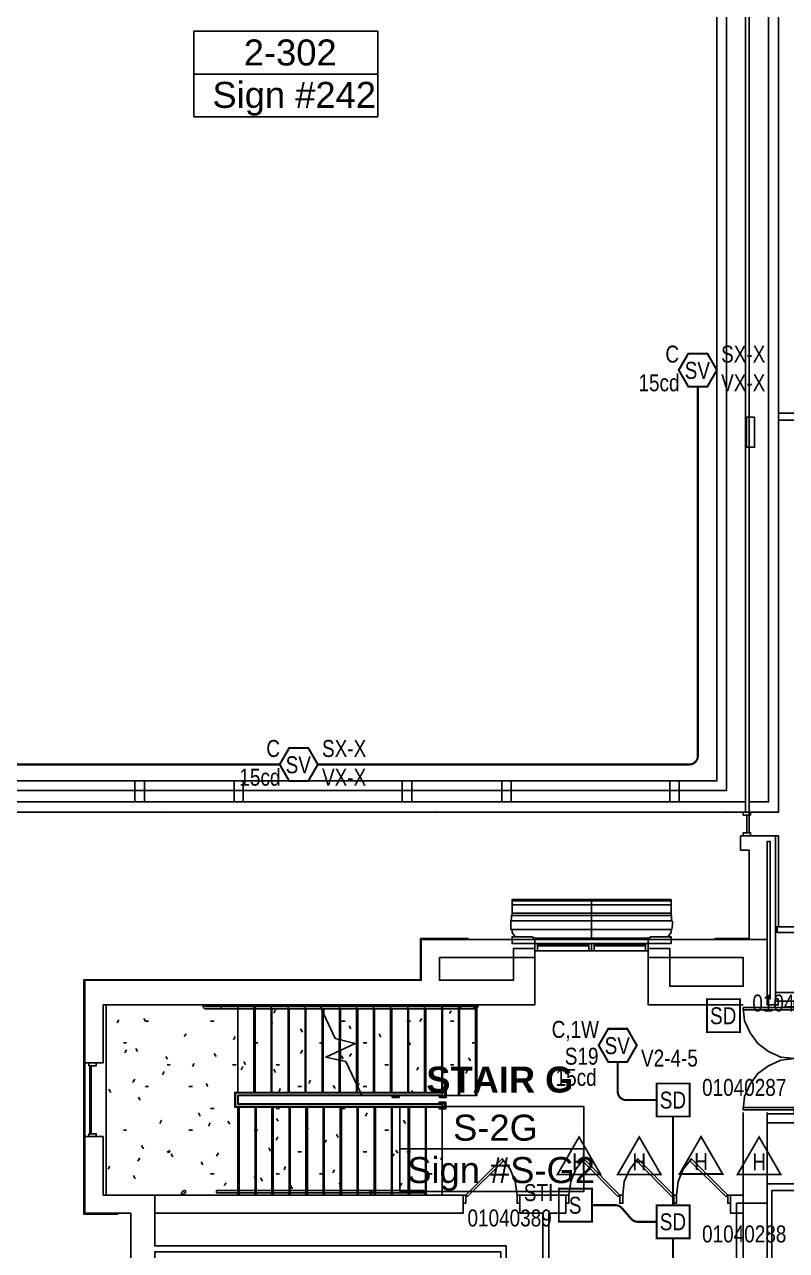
# Model space of a CAD drawing. Header units: inches. Extents: x 9349 to 17082, y 17684 to 25415.
# Drawn here: x 11998 to 12537, y 19510 to 20378 of the extents above; entities that cross this region are included whole.
import ezdxf
from ezdxf.enums import TextEntityAlignment as Align

# ---------------------------------------------------------------- set-up
doc = ezdxf.new("R2010")
doc.units = ezdxf.units.IN
doc.header["$LTSCALE"] = 0.25
doc.header["$MEASUREMENT"] = 0
for name, color, linetype in [('BACKGROUND', 8, 'Continuous'), ('CONDUIT', 6, 'Continuous'), ('DOOR HOLDER', 1, 'Continuous'), ('PULL STATION', 1, 'Continuous'), ('SMOKE DETECTOR', 1, 'Continuous'), ('SPEAKER STROBE', 1, 'Continuous')]:
    doc.layers.add(name, color=color, linetype=linetype)
doc.styles.add('Arial', font='arial.ttf', dxfattribs={"width": 0.8})
doc.styles.add('PDF Arial', font='arial.ttf')
doc.styles.add('PDF Arial Bold', font='arialbd.ttf')

# ---------------------------------------------------------------- blocks, each defined once
blk = doc.blocks.new('SIGA-278')
at = {"layer": 'PULL STATION', "const_width": 1.3}
blk.add_lwpolyline([(-11.5, -11.68), (-11.5, 11.7), (11.89, 11.7), (11.89, -11.68)], close=True, dxfattribs=at)
at = {"layer": 'PULL STATION', "style": 'Arial', "width": 0.8}
blk.add_text('S', height=12, dxfattribs=at).set_placement((0, 0), align=Align.MIDDLE)
for tag, p in [('ADDRESS', (20.64, 8.96)), ('ZONE', (20.64, -8.58))]:
    blk.add_attdef(tag, text='', height=12, dxfattribs=at).set_placement(p, align=Align.MIDDLE_LEFT)
blk.add_attdef('SUBSCRIPT', text='', height=12, dxfattribs=at).set_placement((-16.56, -9.02), align=Align.MIDDLE_RIGHT)
blk = doc.blocks.new('150X-AQN5')
at = {"layer": 'DOOR HOLDER', "const_width": 1.25}
blk.add_lwpolyline([(15.26, -8.81), (0, 17.63), (-15.26, -8.81)], close=True, dxfattribs=at)
at = {"layer": 'DOOR HOLDER', "style": 'Arial', "width": 0.8}
blk.add_text('H', height=12, dxfattribs=at).set_placement((0, 0), align=Align.MIDDLE)
blk.add_attdef('SUBSCRIPT', text='', height=12, dxfattribs=at).set_placement((11.35, 10.49), align=Align.MIDDLE_LEFT)
blk = doc.blocks.new('SIGA-PD')
at = {"layer": 'SMOKE DETECTOR', "const_width": 1.3}
blk.add_lwpolyline([(-11.5, -11.68), (-11.5, 11.7), (11.89, 11.7), (11.89, -11.68)], close=True, dxfattribs=at)
at = {"layer": 'SMOKE DETECTOR', "style": 'Arial', "width": 0.8}
blk.add_text('SD', height=12, dxfattribs=at).set_placement((0, 0), align=Align.MIDDLE)
for tag, p in [('ADDRESS', (20.64, 8.96)), ('ZONE', (20.64, -8.58))]:
    blk.add_attdef(tag, text='', height=12, dxfattribs=at).set_placement(p, align=Align.MIDDLE_LEFT)
blk.add_attdef('SUBSCRIPT', text='', height=12, dxfattribs=at).set_placement((-16.56, -9.02), align=Align.MIDDLE_RIGHT)
blk = doc.blocks.new('GC-S7VM')
at = {"layer": 'SPEAKER STROBE', "const_width": 1.46}
blk.add_lwpolyline([(13.83, 0.21), (7.08, 11.9), (-6.42, 11.9), (-13.17, 0.21), (-6.42, -11.49), (7.08, -11.49)], close=True, dxfattribs=at)
at = {"layer": 'SPEAKER STROBE', "style": 'Arial', "width": 0.8}
blk.add_text('SV', height=12, dxfattribs=at).set_placement((0, 0), align=Align.MIDDLE)
for tag, p in [('C', (-12.95, 11.52)), ('CANDELA', (-12.62, -8.82)), ('1/2W', (-12.62, -29.16))]:
    blk.add_attdef(tag, text='', height=12, dxfattribs=at).set_placement(p, align=Align.MIDDLE_RIGHT)
for tag, p in [('Speaker_Circuit', (16.8, 11.52)), ('Visual_Circuit', (16.8, -8.82))]:
    blk.add_attdef(tag, text='', height=12, dxfattribs=at).set_placement(p, align=Align.MIDDLE_LEFT)

msp = doc.modelspace()

# ---------------------------------------------------------------- linework, layer by layer
at = {"layer": 'BACKGROUND'}
for points in [[(11919.07, 19835.82), (12494.43, 19835.82), (12494.43, 19842.57), (12494.43, 20430.78), (12487.68, 20430.78), (12228.29, 20430.78), (12228.29, 20424.35), (12487.68, 20424.35), (12487.68, 19842.57), (11857.04, 19842.57)], [(11932.25, 19820.39), (12098.75, 19820.39), (12098.75, 19820.71), (12099.07, 19820.71), (12099.07, 19820.39), (12129.29, 19820.39), (12129.29, 19820.71), (12129.29, 19820.39), (12288.07, 19820.39), (12288.07, 19820.71), (12288.39, 19820.71), (12288.39, 19820.39), (12318.61, 19820.39), (12318.61, 19820.71), (12318.61, 19820.39), (12464.22, 19820.39), (12464.22, 19820.71), (12464.54, 19820.71), (12464.54, 19820.39), (12494.43, 19820.39), (12494.43, 19820.71), (12494.75, 19820.71), (12494.75, 19820.39), (12507.93, 19820.39), (12507.93, 19827.78), (12507.93, 20430.78)], [(12968.22, 20432.71), (12531.39, 20432.71), (12524.32, 20432.71), (12524.32, 19827.78), (12510.5, 19827.78), (12510.5, 19820.39), (12531.39, 19820.39), (12531.39, 19827.78), (12531.39, 20429.82), (12961.47, 20429.82)], [(12082.36, 19827.78), (12082.36, 19842.57), (12075.61, 19842.57), (12075.61, 19827.78)], [(12152.43, 19827.78), (12152.43, 19842.57), (12146, 19842.57), (12146, 19827.78)], [(12271.68, 19827.78), (12271.68, 19842.57), (12264.93, 19842.57), (12264.93, 19827.78)], [(12342.07, 19827.78), (12342.07, 19842.57), (12335.32, 19842.57), (12335.32, 19827.78)], [(12461, 19827.78), (12461, 19842.57), (12454.25, 19842.57), (12454.25, 19827.78)], [(12129.29, 19820.71), (12129.29, 19820.71)], [(12318.61, 19820.71), (12318.61, 19820.71)], [(12508.89, 19818.46), (12508.89, 19818.46)], [(12508.89, 19805.92), (12508.89, 19818.46)], [(12508.89, 19805.92), (12508.89, 19805.92)], [(12523.36, 19684.1), (12523.36, 19688.28), (12525.29, 19688.28), (12525.29, 19799.82), (12523.36, 19799.82), (12523.36, 19793.71), (12523.36, 19730.39), (12510.5, 19730.39), (12510.5, 19793.71), (12504.39, 19793.71), (12504.39, 19803.67), (12523.36, 19803.67), (12529.14, 19803.67), (12529.14, 19799.82), (12529.14, 19688.28), (12531.07, 19688.28), (12531.07, 19684.1), (12523.36, 19684.1), (12523.36, 19717.53), (12523.36, 19730.39), (12439.14, 19730.39), (12439.14, 19730.07)], [(12342.07, 19743.57), (12342.07, 19744.21), (12342.39, 19745.17), (12342.39, 19746.46), (12342.39, 19747.42), (12398.97, 19747.42), (12398.97, 19749.03), (12398.97, 19754.82), (12404.75, 19754.82), (12410.22, 19754.82), (12416, 19754.82), (12421.47, 19754.82), (12426.61, 19754.82), (12432.07, 19754.82), (12436.89, 19754.82), (12441.72, 19754.82), (12446.54, 19754.82), (12451.04, 19754.82), (12455.22, 19754.82), (12455.22, 19749.03)], [(12342.72, 19754.82), (12346.89, 19754.82), (12351.39, 19754.82), (12355.89, 19754.82), (12360.72, 19754.82), (12365.86, 19754.82), (12371, 19754.82), (12376.47, 19754.82), (12381.93, 19754.82), (12387.39, 19754.82), (12393.18, 19754.82), (12398.97, 19754.82), (12398.97, 19755.46), (12398.97, 19756.1), (12398.97, 19756.42), (12398.97, 19756.75), (12398.97, 19757.07), (12398.97, 19757.39), (12398.97, 19757.71), (12398.97, 19758.35), (12398.97, 19758.67), (12405.39, 19758.67), (12411.5, 19758.67), (12417.61, 19758.67), (12423.72, 19758.67), (12429.5, 19758.67), (12435.29, 19758.67), (12440.75, 19758.67), (12445.89, 19758.67), (12450.72, 19758.67), (12455.22, 19758.67), (12455.22, 19758.35), (12455.22, 19757.71)], [(12398.97, 19758.67), (12392.54, 19758.67), (12386.11, 19758.67), (12380, 19758.67), (12373.89, 19758.67), (12368.11, 19758.67), (12362.64, 19758.67), (12357.18, 19758.67), (12352.04, 19758.67), (12347.22, 19758.67), (12342.72, 19758.67), (12342.72, 19758.35), (12342.72, 19757.71)], [(12342.72, 19750.64), (12342.72, 19750.96), (12342.72, 19751.28), (12342.72, 19751.6), (12342.72, 19752.25), (12342.72, 19752.57), (12342.72, 19752.89), (12342.72, 19753.21), (12342.72, 19753.85), (12342.72, 19754.5), (12342.72, 19755.14), (12342.72, 19755.78), (12342.72, 19756.1), (12342.72, 19756.42), (12342.72, 19757.07), (12342.72, 19757.39), (12342.72, 19758.03), (12342.72, 19758.67)], [(12342.72, 19757.71), (12342.72, 19757.71)], [(12342.72, 19757.71), (12342.72, 19757.71)], [(12455.22, 19754.82), (12455.22, 19755.46), (12455.22, 19756.1), (12455.22, 19756.42), (12455.22, 19756.75), (12455.22, 19757.07), (12455.22, 19757.39), (12455.22, 19757.71), (12450.72, 19757.71), (12445.57, 19757.71), (12440.43, 19757.71), (12435.29, 19757.71), (12429.5, 19757.71), (12423.72, 19757.71), (12417.61, 19757.71), (12411.5, 19757.71), (12405.39, 19757.71), (12398.97, 19757.71), (12392.54, 19757.71), (12386.11, 19757.71), (12380, 19757.71), (12374.22, 19757.71), (12368.11, 19757.71), (12362.64, 19757.71), (12357.18, 19757.71), (12352.04, 19757.71), (12347.22, 19757.71), (12342.72, 19757.71), (12342.72, 19757.39), (12342.72, 19757.07), (12342.72, 19756.75), (12342.72, 19756.42), (12342.72, 19756.1), (12342.72, 19755.46), (12342.72, 19754.82), (12342.72, 19749.03), (12342.72, 19747.42)], [(12342.72, 19755.78), (12342.72, 19755.78)], [(12342.72, 19755.78), (12342.72, 19755.78)], [(12398.97, 19757.71), (12398.97, 19757.71)], [(12455.22, 19758.67), (12455.22, 19758.03), (12455.22, 19757.39), (12455.22, 19757.07), (12455.22, 19756.42), (12455.22, 19756.1), (12455.22, 19755.78), (12455.22, 19755.14), (12455.22, 19754.5), (12455.22, 19753.85), (12455.22, 19753.21), (12455.22, 19752.89), (12455.22, 19752.57), (12455.22, 19752.25), (12455.22, 19751.6), (12455.22, 19751.28), (12455.22, 19750.96), (12455.22, 19750.64)], [(12455.22, 19757.71), (12455.22, 19757.71)], [(12455.22, 19757.71), (12455.22, 19757.71)], [(12455.22, 19755.78), (12455.22, 19755.78)], [(12455.22, 19755.78), (12455.22, 19755.78)], [(12439.14, 19731.35), (12435.93, 19731.35), (12432.07, 19731.35), (12428.22, 19731.35), (12423.72, 19731.35), (12419.22, 19731.35), (12414.39, 19731.35), (12409.57, 19731.35), (12404.11, 19731.35), (12398.97, 19731.35), (12398.97, 19733.28), (12398.97, 19735.21), (12398.97, 19737.14), (12398.97, 19737.46), (12455.86, 19737.46), (12456.18, 19741.32), (12456.18, 19741.64), (12456.18, 19741.96), (12456.18, 19742.28), (12456.18, 19742.92), (12456.18, 19743.25), (12455.86, 19743.25), (12455.86, 19743.57), (12398.97, 19743.57), (12341.75, 19743.57), (12341.75, 19743.25), (12341.75, 19742.92), (12341.75, 19742.28), (12341.75, 19741.96), (12341.75, 19741.64), (12341.75, 19741.32), (12341.75, 19737.46), (12398.97, 19737.46), (12398.97, 19741.32), (12398.97, 19741.64), (12398.97, 19741.96), (12398.97, 19742.28), (12398.97, 19742.92), (12398.97, 19743.25), (12398.97, 19743.57), (12398.97, 19744.21), (12398.97, 19745.17), (12398.97, 19746.46), (12398.97, 19747.42), (12455.54, 19747.42), (12455.54, 19746.46), (12455.54, 19745.17), (12455.54, 19744.21), (12455.54, 19743.57)], [(12455.22, 19747.42), (12455.22, 19749.03), (12452.97, 19749.03), (12451.04, 19749.03), (12448.79, 19749.03), (12446.54, 19749.03), (12444.29, 19749.03), (12441.72, 19749.03), (12439.47, 19749.03), (12436.89, 19749.03), (12434.32, 19749.03), (12432.07, 19749.03), (12429.5, 19749.03), (12426.61, 19749.03), (12424.04, 19749.03), (12421.47, 19749.03), (12418.57, 19749.03), (12416, 19749.03), (12413.11, 19749.03), (12410.22, 19749.03), (12407.32, 19749.03), (12404.75, 19749.03), (12401.86, 19749.03), (12398.97, 19749.03), (12396.07, 19749.03), (12393.18, 19749.03), (12390.29, 19749.03), (12387.39, 19749.03), (12384.82, 19749.03), (12381.93, 19749.03), (12379.04, 19749.03), (12376.47, 19749.03), (12373.57, 19749.03), (12371, 19749.03), (12368.43, 19749.03), (12365.86, 19749.03), (12363.29, 19749.03), (12360.72, 19749.03), (12358.47, 19749.03), (12355.89, 19749.03), (12353.64, 19749.03), (12351.39, 19749.03), (12349.14, 19749.03), (12346.89, 19749.03), (12344.64, 19749.03), (12342.72, 19749.03)], [(12341.75, 19743.57), (12341.75, 19743.57)], [(12341.75, 19743.57), (12341.75, 19743.57)], [(12341.75, 19743.25), (12341.75, 19743.25)], [(12344.97, 19732.32), (12342.72, 19735.21), (12342.72, 19736.82), (12342.72, 19737.46)], [(12398.97, 19743.57), (12398.97, 19743.57)], [(12398.97, 19743.57), (12398.97, 19743.57)], [(12398.97, 19743.25), (12398.97, 19743.25)], [(12455.22, 19737.46), (12455.22, 19736.82), (12455.22, 19735.21), (12452.97, 19732.32)], [(12455.86, 19743.57), (12455.86, 19743.57)], [(12455.86, 19743.57), (12455.86, 19743.57)], [(12357.82, 19731.35), (12357.5, 19732), (12356.86, 19732), (12356.86, 19732.32), (12342.72, 19732.32), (12342.72, 19727.5), (12358.79, 19727.5), (12358.79, 19722.35), (12358.79, 19717.53)], [(12358.79, 19731.35), (12362, 19731.35), (12365.54, 19731.35), (12369.72, 19731.35), (12373.89, 19731.35), (12378.39, 19731.35), (12383.22, 19731.35), (12388.36, 19731.35), (12393.5, 19731.35), (12398.97, 19731.35), (12393.18, 19731.35), (12387.39, 19731.35), (12381.93, 19731.35), (12376.47, 19731.35), (12371.32, 19731.35), (12366.5, 19731.35), (12361.68, 19731.35), (12357.82, 19731.35), (12358.14, 19731.03), (12358.79, 19731.03), (12358.79, 19727.5), (12360.72, 19727.5), (12369.39, 19727.5), (12360.72, 19727.5), (12369.39, 19727.5), (12360.72, 19727.5), (12360.72, 19726.85), (12360.72, 19727.5), (12360.72, 19726.85), (12360.72, 19727.5), (12360.72, 19722.35), (12397.04, 19722.35), (12398.97, 19722.35), (12398.97, 19727.5), (12398.97, 19722.35), (12400.89, 19722.35), (12437.22, 19722.35), (12437.22, 19727.5), (12437.22, 19726.85), (12437.22, 19727.5), (12437.22, 19726.85), (12437.22, 19727.5), (12428.54, 19727.5), (12437.22, 19727.5), (12428.54, 19727.5), (12437.22, 19727.5), (12439.14, 19727.5), (12439.14, 19731.03), (12439.47, 19731.03), (12440.11, 19731.35), (12440.11, 19732), (12440.75, 19732), (12440.75, 19732.32), (12455.22, 19732.32), (12455.22, 19727.5), (12439.14, 19727.5), (12439.14, 19722.35), (12439.14, 19717.53)], [(12358.79, 19730.07), (12358.79, 19730.39), (12439.14, 19730.39), (12439.14, 19717.53), (12506.32, 19717.53), (12506.32, 19697.28), (12454.25, 19697.28), (12454.25, 19723.96), (12439.14, 19723.96), (12439.14, 19684.1), (12454.25, 19684.1), (12506.32, 19684.1)], [(12358.79, 19722.35), (12358.79, 19727.5), (12360.72, 19727.5), (12360.72, 19722.35), (12358.79, 19722.35), (12360.72, 19722.35)], [(12360.72, 19727.5), (12397.04, 19727.5)], [(12369.39, 19726.85), (12360.72, 19726.85)], [(12369.39, 19726.85), (12360.72, 19726.85)], [(12397.04, 19726.85), (12360.72, 19726.85)], [(12360.72, 19726.85), (12360.72, 19725.89)], [(12378.39, 19726.85), (12378.39, 19727.5), (12378.39, 19726.85), (12370.04, 19726.85), (12369.39, 19726.85), (12369.39, 19727.5), (12370.04, 19727.5), (12378.39, 19727.5), (12379.04, 19727.5), (12387.39, 19727.5), (12388.36, 19727.5), (12397.04, 19727.5), (12388.36, 19727.5), (12397.04, 19727.5), (12388.36, 19727.5), (12388.36, 19726.85), (12388.36, 19727.5)], [(12369.39, 19726.85), (12369.39, 19727.5)], [(12370.04, 19727.5), (12370.04, 19726.85), (12370.04, 19727.5), (12378.39, 19727.5)], [(12379.04, 19726.85), (12378.39, 19726.85), (12370.04, 19726.85)], [(12379.04, 19727.5), (12379.04, 19726.85), (12387.39, 19726.85), (12379.04, 19726.85), (12379.04, 19727.5), (12387.39, 19727.5), (12387.39, 19726.85), (12387.39, 19727.5)], [(12388.36, 19726.85), (12387.39, 19726.85)], [(12397.04, 19726.85), (12397.04, 19727.5)], [(12397.04, 19726.85), (12397.04, 19727.5)], [(12398.97, 19727.5), (12397.04, 19727.5)], [(12397.04, 19727.5), (12397.04, 19722.35)], [(12397.04, 19725.89), (12397.04, 19726.85)], [(12439.79, 19731.35), (12435.93, 19731.35), (12431.43, 19731.35), (12426.29, 19731.35), (12421.14, 19731.35), (12415.68, 19731.35), (12410.22, 19731.35), (12404.75, 19731.35), (12398.97, 19731.35)], [(12400.89, 19727.5), (12398.97, 19727.5)], [(12400.89, 19727.5), (12400.89, 19726.85)], [(12400.89, 19727.5), (12400.89, 19726.85)], [(12400.89, 19722.35), (12400.89, 19727.5)], [(12400.89, 19727.5), (12437.22, 19727.5)], [(12428.54, 19726.85), (12427.57, 19726.85), (12419.22, 19726.85), (12418.57, 19726.85), (12410.22, 19726.85), (12409.57, 19726.85), (12400.89, 19726.85), (12409.57, 19726.85), (12400.89, 19726.85), (12409.57, 19726.85)], [(12400.89, 19726.85), (12400.89, 19725.89)], [(12437.22, 19726.85), (12400.89, 19726.85)], [(12409.57, 19727.5), (12409.57, 19726.85), (12409.57, 19727.5), (12410.22, 19727.5), (12418.57, 19727.5), (12419.22, 19727.5), (12427.57, 19727.5), (12428.54, 19727.5), (12428.54, 19726.85), (12428.54, 19727.5)], [(12410.22, 19727.5), (12410.22, 19726.85)], [(12418.57, 19727.5), (12418.57, 19726.85)], [(12419.22, 19727.5), (12419.22, 19726.85)], [(12427.57, 19727.5), (12427.57, 19726.85)], [(12437.22, 19726.85), (12428.54, 19726.85)], [(12437.22, 19726.85), (12428.54, 19726.85)], [(12439.14, 19722.35), (12439.14, 19727.5), (12437.22, 19727.5), (12437.22, 19722.35), (12439.14, 19722.35), (12437.22, 19722.35)], [(12437.22, 19725.89), (12437.22, 19726.85)], [(12439.14, 19726.85), (12439.14, 19723)], [(12360.72, 19725.89), (12397.04, 19725.89)], [(12400.89, 19725.89), (12437.22, 19725.89)], [(12124.79, 19684.1), (12124.47, 19684.1), (12124.14, 19684.1), (12055.36, 19684.1), (12055.36, 19549.42), (12074, 19549.42)], [(12123.82, 19684.1), (12123.82, 19683.46), (12124.14, 19682.5), (12124.79, 19681.53), (12125.75, 19681.21), (12126.07, 19681.21), (12136.68, 19681.21), (12136.68, 19681.53), (12136.68, 19681.85), (12136.68, 19682.17)], [(12124.47, 19684.1), (12124.47, 19684.1)], [(12124.79, 19684.1), (12124.79, 19684.1)], [(12148.57, 19622.07), (12148.57, 19684.1), (12125.11, 19684.1)], [(12136.68, 19681.53), (12136.68, 19681.85), (12136.68, 19682.17), (12136.68, 19682.5), (12136.68, 19682.82), (12126.07, 19682.82), (12125.43, 19682.82), (12125.43, 19683.46), (12125.43, 19684.1)], [(12130.57, 19682.5), (12129.61, 19684.1)], [(12281.32, 19611.78), (12146.32, 19611.78), (12146.32, 19622.07), (12160.79, 19622.07), (12160.79, 19684.1)], [(12245.32, 19682.82), (12245.32, 19684.1), (12233.43, 19684.1), (12221.22, 19684.1), (12209.32, 19684.1), (12206.43, 19684.1), (12196.79, 19684.1), (12184.89, 19684.1), (12172.68, 19684.1), (12160.79, 19684.1), (12148.57, 19684.1)], [(12206.43, 19684.1), (12217.36, 19660.32), (12231.5, 19656.78), (12210.93, 19647.14), (12225.07, 19643.92), (12235.36, 19622.07), (12160.79, 19622.07)], [(12172.68, 19682.82), (12172.68, 19684.1)], [(12184.89, 19682.82), (12184.89, 19684.1)], [(12195.18, 19684.1), (12195.18, 19684.1)], [(12196.79, 19682.82), (12196.79, 19684.1)], [(12207.07, 19682.82), (12293.54, 19682.82), (12305.75, 19682.82), (12307.04, 19682.82), (12308, 19682.82), (12315.72, 19682.82), (12315.72, 19682.5), (12315.72, 19682.17), (12315.72, 19681.85), (12315.72, 19681.53), (12315.72, 19681.85), (12315.72, 19682.17), (12315.72, 19681.85), (12315.72, 19682.17), (12315.72, 19682.5), (12315.72, 19682.82), (12316.36, 19682.82), (12316.68, 19682.82), (12317, 19683.46), (12317, 19684.1)], [(12208.36, 19682.82), (12208.36, 19684.1)], [(12209.32, 19682.82), (12209.32, 19684.1)], [(12221.22, 19682.82), (12221.22, 19684.1)], [(12233.43, 19682.82), (12233.43, 19684.1)], [(12293.54, 19684.1), (12281.64, 19684.1), (12269.43, 19684.1), (12257.54, 19684.1), (12245.64, 19684.1)], [(12257.54, 19682.82), (12257.54, 19684.1)], [(12269.43, 19682.82), (12269.43, 19684.1)], [(12281.64, 19682.82), (12281.64, 19684.1)], [(12305.75, 19682.82), (12305.75, 19682.5), (12306.07, 19682.17), (12306.07, 19681.85), (12306.07, 19681.53), (12305.75, 19681.53), (12305.75, 19681.21), (12293.54, 19681.21), (12293.54, 19682.82), (12293.54, 19684.1), (12305.43, 19684.1), (12317.64, 19684.1), (12317.64, 19619.82), (12305.43, 19619.82), (12296.11, 19619.82)], [(12293.86, 19682.82), (12294.18, 19683.14), (12294.18, 19683.46), (12294.18, 19684.1), (12293.86, 19684.1), (12294.18, 19684.1)], [(12293.86, 19684.1), (12293.86, 19684.1)], [(12293.86, 19684.1), (12293.86, 19684.1)], [(12294.18, 19684.1), (12294.18, 19684.1)], [(12294.18, 19684.1), (12294.18, 19684.1)], [(12294.18, 19684.1), (12294.18, 19684.1)], [(12294.18, 19684.1), (12294.18, 19684.1)], [(12305.43, 19682.82), (12305.43, 19684.1)], [(12305.75, 19681.21), (12306.39, 19681.21), (12308, 19681.21), (12315.72, 19681.21), (12316.36, 19681.21), (12317.32, 19681.53), (12317.97, 19682.17), (12318.61, 19683.14), (12318.61, 19683.46), (12318.61, 19684.1), (12318.29, 19684.1), (12317.97, 19684.1), (12317.64, 19684.1), (12317.32, 19684.1), (12317, 19684.1), (12317.32, 19684.1), (12317.64, 19684.1), (12317.97, 19684.1), (12318.29, 19684.1), (12318.61, 19684.1)], [(12317, 19684.1), (12317, 19684.1)], [(12317, 19684.1), (12317, 19684.1)], [(12317, 19684.1), (12317, 19684.1)], [(12317, 19684.1), (12317, 19684.1)], [(12317.32, 19684.1), (12317.32, 19684.1)], [(12317.32, 19684.1), (12317.32, 19684.1)], [(12317.64, 19684.1), (12317.64, 19684.1)], [(12317.64, 19684.1), (12317.64, 19684.1)], [(12317.97, 19684.1), (12317.97, 19684.1)], [(12317.97, 19684.1), (12317.97, 19684.1)], [(12318.29, 19684.1), (12318.29, 19684.1)], [(12318.29, 19684.1), (12318.29, 19684.1)], [(12318.61, 19684.1), (12318.61, 19684.1)], [(12318.61, 19684.1), (12318.61, 19684.1)], [(12083.32, 19672.21), (12082.04, 19674.46)], [(12293.54, 19623.35), (12293.54, 19681.21), (12207.72, 19681.21), (12160.79, 19681.21), (12136.68, 19681.21), (12136.68, 19682.82), (12160.79, 19682.82), (12207.07, 19682.82), (12207.72, 19681.21)], [(12136.68, 19682.82), (12136.68, 19682.82)], [(12136.68, 19682.5), (12136.68, 19682.5)], [(12136.68, 19682.17), (12136.68, 19682.17)], [(12136.68, 19682.17), (12136.68, 19682.17)], [(12136.68, 19681.85), (12136.68, 19681.85)], [(12136.68, 19681.85), (12136.68, 19681.85)], [(12136.68, 19681.53), (12136.68, 19681.53)], [(12136.68, 19681.21), (12136.68, 19681.21)], [(12136.68, 19681.21), (12136.68, 19681.21)], [(12172.68, 19622.07), (12172.68, 19681.21)], [(12175.25, 19680.57), (12173.97, 19678.32)], [(12184.89, 19622.07), (12184.89, 19681.21)], [(12196.79, 19622.07), (12196.79, 19681.21)], [(12208.36, 19679.6), (12208.36, 19681.21)], [(12209, 19622.07), (12209, 19678.32)], [(12209.32, 19678), (12209.32, 19681.21)], [(12221.22, 19659.35), (12221.22, 19681.21)], [(12233.43, 19626.25), (12233.43, 19681.21)], [(12245.32, 19622.07), (12245.32, 19681.21)], [(12257.54, 19622.07), (12257.54, 19681.21)], [(12269.43, 19622.07), (12269.43, 19681.21)], [(12278.75, 19674.46), (12277.47, 19672.21)], [(12281.64, 19622.07), (12281.64, 19681.21)], [(12293.54, 19682.5), (12293.54, 19682.17), (12293.54, 19681.85), (12293.54, 19681.53)], [(12293.54, 19682.17), (12293.54, 19682.17)], [(12293.54, 19681.85), (12293.54, 19681.85)], [(12293.54, 19681.53), (12293.54, 19681.53)], [(12299.64, 19679.92), (12298.36, 19678)], [(12305.43, 19619.82), (12305.43, 19681.21)], [(12305.75, 19682.82), (12305.75, 19682.82)], [(12305.75, 19682.5), (12305.75, 19682.5)], [(12305.75, 19681.21), (12305.75, 19681.21)], [(12305.75, 19681.21), (12305.75, 19681.21)], [(12306.07, 19682.17), (12306.07, 19682.17)], [(12306.07, 19681.85), (12306.07, 19681.85)], [(12315.72, 19682.82), (12315.72, 19682.82)], [(12315.72, 19682.82), (12315.72, 19682.82)], [(12315.72, 19682.5), (12315.72, 19682.5)], [(12315.72, 19682.5), (12315.72, 19682.5)], [(12315.72, 19682.17), (12315.72, 19682.17)], [(12315.72, 19682.17), (12315.72, 19682.17)], [(12315.72, 19682.17), (12315.72, 19682.17)], [(12315.72, 19682.17), (12315.72, 19682.17)], [(12315.72, 19681.85), (12315.72, 19681.85)], [(12315.72, 19681.85), (12315.72, 19681.85)], [(12315.72, 19681.85), (12315.72, 19681.85)], [(12315.72, 19681.85), (12315.72, 19681.85)], [(12315.72, 19681.53), (12315.72, 19681.53)], [(12315.72, 19681.53), (12315.72, 19681.53)], [(12315.72, 19681.21), (12315.72, 19681.21)], [(12315.72, 19681.21), (12315.72, 19681.21)], [(12315.72, 19681.21), (12315.72, 19681.21)], [(12315.72, 19681.21), (12315.72, 19681.21)], [(12506.32, 19609.85), (12507.29, 19619.17), (12511.14, 19627.85), (12516.61, 19635.57), (12524.32, 19641.03), (12533, 19644.89), (12542.32, 19646.17), (12533, 19647.14), (12524.32, 19651), (12516.61, 19656.78), (12511.14, 19664.17), (12507.29, 19672.85), (12506.32, 19682.17)], [(12064.36, 19673.5), (12063.07, 19671.25)], [(12083, 19672.53), (12085.25, 19672.53)], [(12129.29, 19672.53), (12131.86, 19672.53)], [(12173, 19670.6), (12172.68, 19671.25), (12172.04, 19672.85)], [(12194.22, 19664.82), (12192.93, 19667.07)], [(12221.86, 19672.53), (12224.43, 19672.53)], [(12228.61, 19667.07), (12227.32, 19669.32)], [(12257.54, 19668.67), (12257.54, 19668.35), (12256.25, 19666.42)], [(12268.14, 19672.53), (12269.43, 19672.53), (12270.72, 19672.53)], [(12299, 19672.53), (12301.57, 19672.53)], [(12317.64, 19667.71), (12317.32, 19667.71)], [(12067.57, 19657.1), (12069.82, 19657.1)], [(12111.93, 19663.53), (12110.64, 19661.6)], [(12146.64, 19661.6), (12145.36, 19659.35)], [(12160.14, 19657.1), (12160.79, 19657.1), (12162.72, 19657.1)], [(12206.43, 19657.1), (12209, 19657.1)], [(12220.89, 19651.96), (12220.89, 19659.35)], [(12237.29, 19657.1), (12239.86, 19657.1)], [(12249.82, 19661.28), (12248.54, 19663.53)], [(12270.72, 19655.82), (12269.43, 19658.07)], [(12314.43, 19657.1), (12317, 19657.1)], [(12069.82, 19652.28), (12068.54, 19650.03)], [(12077.54, 19651), (12076.25, 19653.25)], [(12133.14, 19647.46), (12131.86, 19649.71)], [(12194.22, 19651.96), (12192.93, 19649.71)], [(12220.57, 19644.89), (12220.57, 19651.64)], [(12221.22, 19644.89), (12221.22, 19651.96)], [(12228.93, 19649.71), (12227.64, 19647.46)], [(12098.75, 19645.53), (12097.47, 19647.46)], [(12098.43, 19641.67), (12100.68, 19641.67)], [(12117.72, 19642.64), (12116.43, 19640.39)], [(12144.72, 19641.67), (12147.29, 19641.67)], [(12152.11, 19640.39), (12150.82, 19638.14)], [(12154.04, 19641.67), (12152.75, 19643.92)], [(12175.57, 19641.67), (12178.14, 19641.67)], [(12220.89, 19622.07), (12220.89, 19644.89)], [(12223.14, 19645.85), (12221.86, 19648.1)], [(12252.72, 19641.67), (12255.29, 19641.67)], [(12276.5, 19640.07), (12275.22, 19637.82)], [(12299, 19641.67), (12301.57, 19641.67)], [(12313.14, 19644.57), (12311.86, 19646.5)], [(12075.61, 19631.39), (12074.32, 19629.14)], [(12096.5, 19636.85), (12095.22, 19634.6)], [(12175.25, 19636.21), (12173.97, 19638.46)], [(12311.22, 19637.82), (12309.93, 19635.57)], [(12058.57, 19622.07), (12057.29, 19624.32)], [(12083, 19626.25), (12085.25, 19626.25)], [(12113.86, 19626.25), (12116.43, 19626.25)], [(12127.36, 19626.25), (12126.07, 19628.5)], [(12178.79, 19624.96), (12177.5, 19622.71)], [(12191, 19626.25), (12193.57, 19626.25)], [(12200, 19630.75), (12198.72, 19628.5)], [(12217.36, 19624.96), (12216.07, 19626.89)], [(12232.47, 19622.07), (12232.47, 19628.5)], [(12234.39, 19628.5), (12233.43, 19626.89), (12233.11, 19626.57)], [(12233.11, 19622.07), (12233.11, 19626.89)], [(12237.29, 19626.25), (12239.86, 19626.25)], [(12272.32, 19622.07), (12271.68, 19623.35)], [(12283.57, 19626.25), (12286.14, 19626.25)], [(12291.29, 19620.14), (12291.29, 19618.53), (12296.11, 19618.53), (12296.11, 19623.35), (12291.29, 19623.35), (12291.29, 19621.75)], [(12079.47, 19616.6), (12078.18, 19618.85)], [(12262.68, 19619.82), (12262.68, 19618.53), (12257.86, 19618.53), (12257.86, 19619.82), (12160.79, 19619.82), (12148.89, 19619.82), (12148.89, 19614.03), (12281.32, 19614.03), (12290.97, 19614.03)], [(12291.29, 19622.07), (12235.36, 19622.07), (12236.32, 19619.82), (12291.29, 19619.82)], [(12235.36, 19621.75), (12293.54, 19621.75), (12293.54, 19620.14), (12236, 19620.14)], [(12236.32, 19619.82), (12236.32, 19619.82)], [(12236.32, 19619.82), (12236.32, 19619.82)], [(12236.32, 19619.82), (12236.32, 19619.82)], [(12290.97, 19612.1), (12290.97, 19610.5), (12295.79, 19610.5), (12295.79, 19615.32), (12290.97, 19615.32), (12290.97, 19613.71)], [(12089.75, 19549.42), (12148.57, 19549.42), (12148.57, 19611.78)], [(12121.89, 19605.35), (12120.61, 19607.6)], [(12129.29, 19610.82), (12131.86, 19610.82)], [(12160.79, 19611.78), (12160.79, 19549.42)], [(12172.68, 19611.78), (12172.68, 19549.42)], [(12175.57, 19610.82), (12178.14, 19610.82)], [(12184.89, 19611.78), (12184.89, 19549.42)], [(12196.79, 19611.78), (12196.79, 19549.42)], [(12209, 19611.78), (12209, 19549.42)], [(12220.89, 19611.78), (12220.89, 19549.42)], [(12221.86, 19610.82), (12224.43, 19610.82)], [(12233.11, 19611.78), (12233.11, 19549.42)], [(12240.18, 19607.6), (12238.89, 19605.35)], [(12245, 19611.78), (12245, 19549.42)], [(12257.22, 19611.78), (12257.22, 19549.42)], [(12260.43, 19611.78), (12259.79, 19611.14)], [(12269.11, 19611.78), (12269.11, 19549.42)], [(12293.22, 19610.5), (12293.22, 19549.42), (12281.97, 19549.42), (12281.97, 19550.39), (12281.97, 19551.35), (12281, 19552), (12280.04, 19552.64), (12279.72, 19552.64), (12269.11, 19552.64), (12269.11, 19552.32), (12269.11, 19552), (12269.11, 19551.67), (12269.11, 19551.35)], [(12290.97, 19611.78), (12281.32, 19611.78), (12281.32, 19550.39)], [(12506.32, 19607.92), (12506.32, 19455.89), (12523.36, 19455.89), (12523.36, 19607.92)], [(12526.57, 19410.57), (12526.57, 19552.64), (12587.97, 19552.64), (12587.97, 19557.46), (12548.43, 19557.46), (12548.43, 19600.53), (12548.43, 19607.92), (12542.32, 19607.92), (12548.11, 19607.92), (12548.11, 19609.85), (12542.32, 19609.85), (12542.32, 19607.92), (12542.32, 19606.96), (12523.36, 19606.96), (12523.36, 19600.53), (12542.32, 19600.53), (12544.25, 19600.53), (12544.25, 19557.46), (12526.57, 19557.46), (12523.36, 19557.46), (12523.36, 19454.28)], [(12094.57, 19602.46), (12093.29, 19600.21)], [(12128.97, 19600.53), (12127.68, 19598.28)], [(12142.79, 19599.57), (12141.5, 19601.82)], [(12177.18, 19601.82), (12175.89, 19603.75)], [(12198.39, 19596.03), (12197.11, 19598.28)], [(12267.18, 19600.21), (12265.89, 19602.46)], [(12380.64, 19549.42), (12348.18, 19549.42), (12348.18, 19536.57), (12364.57, 19536.57), (12364.57, 19453), (12338.54, 19453), (12338.54, 19513.42), (12334.68, 19513.42), (12089.75, 19513.42), (12089.75, 19549.42), (12072.72, 19549.42), (12053.11, 19549.42), (12053.11, 19590.89), (12040.25, 19590.89), (12040.25, 19549.42), (12040.25, 19536.57), (12072.72, 19536.57), (12072.72, 19502.82), (12089.75, 19502.82), (12089.75, 19509.25), (12334.68, 19509.25), (12334.68, 19449.14), (12338.54, 19449.14)], [(12067.57, 19595.39), (12069.82, 19595.39)], [(12113.86, 19595.39), (12116.43, 19595.39)], [(12160.14, 19595.39), (12160.79, 19595.39), (12162.72, 19595.39)], [(12176.86, 19590.57), (12175.57, 19588.32)], [(12211.25, 19588.64), (12209.97, 19586.39)], [(12219.61, 19590.25), (12218.32, 19592.5)], [(12252.72, 19595.39), (12255.29, 19595.39)], [(12081.72, 19582.21), (12080.43, 19584.46)], [(12098.43, 19579.96), (12100.68, 19579.96)], [(12100.36, 19581.25), (12099.07, 19579.32)], [(12134.75, 19579.32), (12133.47, 19577.07)], [(12171.72, 19580.6), (12170.43, 19582.85)], [(12191, 19579.96), (12193.57, 19579.96)], [(12237.29, 19579.96), (12239.86, 19579.96)], [(12261.72, 19579), (12260.43, 19581.25)], [(12268.14, 19579.96), (12269.11, 19579.96), (12270.72, 19579.96)], [(12079.14, 19575.78), (12077.86, 19573.53)], [(12102.61, 19576.42), (12101.32, 19578.67)], [(12123.82, 19570.96), (12122.54, 19572.89)], [(12259.14, 19578.67), (12257.86, 19576.42)], [(12282.61, 19573.53), (12281.32, 19575.78)], [(12293.22, 19576.42), (12292.25, 19574.5)], [(12469.68, 19575.14), (12463.89, 19567.75), (12460.36, 19559.07), (12459.07, 19549.42), (12457.14, 19549.42), (12431.75, 19575.14), (12425.97, 19567.75), (12422.11, 19559.07), (12421.14, 19549.42), (12418.89, 19549.42), (12393.5, 19575.14), (12387.72, 19567.75), (12384.18, 19559.07), (12382.89, 19549.42), (12380.64, 19549.42), (12380.64, 19536.57), (12368.75, 19536.57), (12368.75, 19449.14), (12364.57, 19449.14), (12338.54, 19449.14), (12338.54, 19447.21), (12332.75, 19447.21), (12332.75, 19449.14)], [(12335.64, 19575.14), (12341.43, 19567.75), (12344.97, 19559.07), (12346.25, 19549.42)], [(12418.89, 19549.42), (12417.61, 19548.46), (12392.22, 19573.85), (12393.5, 19575.14)], [(12457.14, 19549.42), (12455.86, 19548.46), (12430.47, 19573.85), (12431.75, 19575.14)], [(12057.93, 19570), (12056.64, 19567.75)], [(12075.93, 19561), (12074.64, 19563.25)], [(12129.29, 19564.53), (12131.86, 19564.53)], [(12161.43, 19563.89), (12160.79, 19562.6), (12160.14, 19561.64)], [(12165.93, 19559.39), (12164.64, 19561.64)], [(12175.57, 19564.53), (12178.14, 19564.53)], [(12182.32, 19569.67), (12181.36, 19567.42)], [(12206.43, 19564.53), (12209, 19564.53)], [(12217.04, 19567.42), (12215.75, 19565.17)], [(12283.57, 19564.53), (12286.14, 19564.53)], [(12140.22, 19558.1), (12138.93, 19556.17)], [(12187.14, 19553.92), (12185.86, 19556.17)], [(12221.54, 19555.85), (12220.89, 19556.82), (12220.25, 19558.1)], [(12264.61, 19557.78), (12263.32, 19555.53)], [(12111.61, 19552.64), (12111.61, 19552.32), (12111.61, 19552), (12111.61, 19551.67), (12111.61, 19551.35), (12111.61, 19551.67), (12111.61, 19552), (12111.61, 19552.32), (12111.61, 19552.64), (12110.97, 19552.64), (12110, 19552.32), (12109.04, 19551.67), (12108.72, 19550.71), (12108.72, 19550.39), (12108.72, 19549.75), (12109.04, 19549.75), (12109.36, 19549.75), (12109.68, 19549.75), (12110, 19549.75), (12109.68, 19549.75), (12109.36, 19549.75), (12109.04, 19549.75), (12108.72, 19549.75)], [(12108.72, 19549.75), (12108.72, 19549.75)], [(12108.72, 19549.75), (12108.72, 19549.75)], [(12108.72, 19549.75), (12108.72, 19549.75)], [(12108.72, 19549.75), (12108.72, 19549.75)], [(12109.04, 19549.75), (12109.04, 19549.75)], [(12109.04, 19549.75), (12109.04, 19549.75)], [(12109.36, 19549.75), (12109.36, 19549.75)], [(12109.36, 19549.75), (12109.36, 19549.75)], [(12110.32, 19549.75), (12110, 19549.75), (12110.32, 19549.75), (12110.32, 19550.39), (12110.32, 19550.71), (12110.97, 19551.03), (12111.61, 19551.03), (12111.61, 19551.35), (12111.61, 19551.03)], [(12110, 19549.75), (12110, 19549.75)], [(12110, 19549.75), (12110, 19549.75)], [(12110, 19549.75), (12110, 19549.75)], [(12110, 19549.75), (12110, 19549.75)], [(12110.32, 19549.75), (12110.32, 19549.75)], [(12110.32, 19549.75), (12110.32, 19549.75)], [(12111.61, 19552.64), (12111.61, 19552.64)], [(12111.61, 19552.64), (12111.61, 19552.64)], [(12111.61, 19552.32), (12111.61, 19552.32)], [(12111.61, 19552.32), (12111.61, 19552.32)], [(12111.61, 19552.32), (12111.61, 19552.32)], [(12111.61, 19552.32), (12111.61, 19552.32)], [(12111.61, 19551.67), (12111.61, 19551.67)], [(12111.61, 19551.67), (12111.61, 19551.67)], [(12111.61, 19551.35), (12111.61, 19551.35)], [(12111.61, 19551.35), (12111.61, 19551.35)], [(12111.61, 19551.03), (12111.61, 19551.03)], [(12111.61, 19551.03), (12111.61, 19551.03)], [(12111.61, 19551.03), (12111.61, 19551.03)], [(12111.61, 19551.03), (12111.61, 19551.03)], [(12148.57, 19549.42), (12160.79, 19549.42), (12172.68, 19549.42), (12184.89, 19549.42), (12196.79, 19549.42), (12209, 19549.42), (12220.89, 19549.42), (12233.11, 19549.42), (12245, 19549.42), (12257.22, 19549.42), (12269.11, 19549.42), (12280.68, 19549.42), (12280.68, 19550.39), (12280.36, 19550.71), (12279.72, 19551.03), (12269.11, 19551.03), (12269.11, 19551.35), (12269.11, 19551.67), (12269.11, 19552), (12269.11, 19552.32)], [(12242.75, 19550.39), (12241.47, 19552.64)], [(12243.72, 19552), (12242.43, 19549.75)], [(12269.11, 19552.64), (12269.11, 19552.64)], [(12269.11, 19552.32), (12269.11, 19552.32)], [(12269.11, 19552.32), (12269.11, 19552.32)], [(12269.11, 19551.67), (12269.11, 19551.67)], [(12269.11, 19551.67), (12269.11, 19551.67)], [(12269.11, 19551.35), (12269.11, 19551.35)], [(12269.11, 19551.03), (12269.11, 19551.03)], [(12269.11, 19551.03), (12269.11, 19551.03)], [(12281.64, 19549.42), (12281.32, 19549.42), (12281, 19549.42)], [(12281, 19549.42), (12281, 19549.42)], [(12281.64, 19549.42), (12281.64, 19549.42)], [(12308, 19549.42), (12309.93, 19549.42), (12309.93, 19543.64), (12308, 19543.64)], [(12348.18, 19549.42), (12346.25, 19549.42), (12346.25, 19543.64), (12348.18, 19543.64)], [(12382.89, 19549.42), (12382.89, 19543.64), (12380.64, 19543.64)], [(12418.89, 19543.64), (12418.89, 19549.42), (12421.14, 19549.42), (12421.14, 19543.64), (12418.89, 19543.64), (12421.14, 19543.64)], [(12457.14, 19543.64), (12457.14, 19549.42), (12459.07, 19549.42), (12459.07, 19543.64), (12457.14, 19543.64), (12459.07, 19543.64)], [(12497.32, 19549.42), (12495.39, 19549.42), (12495.39, 19543.64), (12497.32, 19543.64)], [(12523.36, 19543.64), (12501.5, 19543.64)], [(12501.5, 19543.64), (12501.5, 19454.28)], [(12523.36, 19454.28), (12523.36, 19543.64)]]:
    msp.add_lwpolyline(points, dxfattribs=at)
at = {"layer": 'BACKGROUND', "ltscale": 1.725}
msp.add_lwpolyline([(12510.5, 20432.71), (12510.5, 19805.92)], dxfattribs=at)
at = {"layer": 'BACKGROUND'}
for points in [[(12117.39, 20343.03), (12117.39, 20373.25), (12247.57, 20373.25), (12247.57, 20343.03)], [(12117.39, 20312.82), (12117.39, 20343.03), (12247.57, 20343.03), (12247.57, 20312.82)], [(12508.57, 20100.03), (12508.57, 20078.82), (12514.36, 20078.82), (12514.36, 20100.03)], [(12653.22, 20102.92), (12531.39, 20102.92), (12531.39, 20098.1), (12653.22, 20098.1)], [(12511.47, 19818.46), (12511.47, 19820.39), (12506.32, 19820.39), (12506.32, 19818.46)], [(12508.89, 19805.92), (12508.89, 19818.46)], [(12511.47, 19803.67), (12511.47, 19805.92), (12506.32, 19805.92), (12506.32, 19803.67)], [(12548.43, 19691.5), (12548.43, 19687.32), (12687.61, 19687.32), (12687.61, 19691.5), (12687.61, 19735.21), (12687.61, 19739.39), (12531.39, 19739.39), (12531.39, 19803.67), (12529.14, 19803.67), (12529.14, 19739.39), (12530.43, 19739.39), (12530.43, 19735.21), (12683.43, 19735.21), (12683.43, 19691.5)], [(12358.79, 19717.53), (12291.29, 19717.53), (12291.29, 19701.46), (12343.68, 19701.46), (12343.68, 19723.96), (12358.79, 19723.96), (12358.79, 19684.1), (12343.68, 19684.1), (12053.11, 19684.1), (12053.11, 19642.96), (12040.25, 19642.96), (12040.25, 19701.46), (12278.43, 19701.46), (12053.11, 19701.46), (12040.25, 19701.46), (12040.25, 19536.57), (12063.39, 19536.57), (12063.39, 19535.92), (12039.61, 19535.92), (12039.61, 19701.78), (12277.79, 19701.78), (12277.79, 19731.03), (12311.54, 19731.03), (12311.54, 19730.39), (12278.43, 19730.39), (12291.29, 19730.39), (12358.79, 19730.39)], [(12278.43, 19730.39), (12278.43, 19701.46)], [(12397.04, 19726.85), (12397.04, 19725.89), (12360.72, 19725.89), (12360.72, 19726.85)], [(12360.72, 19726.85), (12369.39, 19726.85)], [(12378.39, 19727.5), (12370.04, 19727.5)], [(12370.04, 19726.85), (12378.39, 19726.85)], [(12387.39, 19727.5), (12379.04, 19727.5)], [(12379.04, 19726.85), (12387.39, 19726.85)], [(12388.36, 19726.85), (12397.04, 19726.85)], [(12388.36, 19726.85), (12397.04, 19726.85)], [(12397.04, 19727.5), (12397.04, 19726.85)], [(12398.97, 19727.5), (12398.97, 19723.32)], [(12409.57, 19727.5), (12400.89, 19727.5)], [(12409.57, 19727.5), (12400.89, 19727.5)], [(12400.89, 19726.85), (12400.89, 19727.5)], [(12400.89, 19726.85), (12400.89, 19725.89), (12437.22, 19725.89), (12437.22, 19726.85)], [(12418.57, 19727.5), (12410.22, 19727.5)], [(12410.22, 19726.85), (12410.22, 19727.5), (12418.57, 19727.5), (12418.57, 19726.85)], [(12410.22, 19726.85), (12418.57, 19726.85)], [(12427.57, 19727.5), (12419.22, 19727.5)], [(12419.22, 19726.85), (12419.22, 19727.5), (12427.57, 19727.5), (12427.57, 19726.85)], [(12419.22, 19726.85), (12427.57, 19726.85)], [(12428.54, 19726.85), (12437.22, 19726.85)], [(12510.5, 19731.03), (12510.5, 19730.39), (12486.39, 19730.39), (12486.39, 19731.03)], [(12529.14, 19686.67), (12542.32, 19686.67), (12542.32, 19684.1), (12548.43, 19684.1), (12548.43, 19686.67), (12548.43, 19692.78), (12529.14, 19692.78)], [(12315.72, 19681.53), (12315.72, 19681.85), (12315.72, 19681.53), (12315.72, 19681.21)], [(12542.32, 19680.57), (12506.32, 19680.57), (12506.32, 19682.17), (12542.32, 19682.17)], [(12043.14, 19642.96), (12043.14, 19641.03), (12048.29, 19641.03), (12048.29, 19642.96)], [(12043.79, 19641.03), (12043.79, 19592.82), (12044.75, 19592.82), (12044.75, 19641.03)], [(12292.25, 19620.14), (12292.25, 19619.5), (12295.14, 19619.5), (12295.14, 19622.39), (12295.14, 19619.5), (12292.25, 19619.5)], [(12295.14, 19622.39), (12292.25, 19622.39), (12292.25, 19621.75), (12292.25, 19622.39)], [(12236, 19620.14), (12160.79, 19620.14), (12148.57, 19620.14), (12148.57, 19613.71), (12281.32, 19613.71), (12293.22, 19613.71), (12293.22, 19612.1), (12281.32, 19612.1), (12146.97, 19612.1), (12146.97, 19621.75), (12160.79, 19621.75), (12235.36, 19621.75)], [(12236.32, 19619.82), (12235.36, 19622.07)], [(12258.82, 19619.82), (12258.82, 19619.5), (12261.72, 19619.5), (12261.72, 19619.82), (12261.72, 19619.5), (12258.82, 19619.5)], [(12291.93, 19611.46), (12294.82, 19611.46), (12294.82, 19614.35), (12291.93, 19614.35), (12291.93, 19613.71), (12291.93, 19614.35), (12294.82, 19614.35), (12294.82, 19611.46), (12291.93, 19611.46), (12291.93, 19612.1)], [(12263.32, 19582.21), (12263.32, 19612.1), (12393.5, 19612.1), (12393.5, 19582.21)], [(12542.32, 19611.46), (12506.32, 19611.46), (12506.32, 19609.85), (12542.32, 19609.85)], [(12043.14, 19592.82), (12043.14, 19590.89), (12048.29, 19590.89), (12048.29, 19592.82)], [(12263.32, 19552), (12263.32, 19582.21), (12393.5, 19582.21), (12393.5, 19552)], [(12311.22, 19548.46), (12336.93, 19573.85), (12335.64, 19575.14), (12309.93, 19549.42)], [(12494.11, 19548.46), (12468.39, 19573.85), (12469.68, 19575.14), (12495.39, 19549.42)], [(12308, 19549.42), (12089.75, 19549.42), (12089.75, 19536.57), (12308, 19536.57)], [(12136.68, 19551.03), (12133.47, 19551.03), (12133.47, 19552.64), (12136.68, 19552.64), (12269.11, 19552.64), (12269.11, 19551.03)], [(12506.32, 19549.42), (12497.32, 19549.42), (12497.32, 19536.57), (12506.32, 19536.57)]]:
    msp.add_lwpolyline(points, close=True, dxfattribs=at)
at = {"layer": 'BACKGROUND', "ltscale": 0.583333}
msp.add_lwpolyline([(11870.54, 19827.78), (12507.93, 19827.78), (11870.22, 19827.78)], dxfattribs=at)
at = {"layer": 'BACKGROUND', "ltscale": 0.063333}
for points in [[(12159.82, 19622.07), (12159.82, 19684.1)], [(12304.79, 19619.82), (12304.79, 19684.1)], [(12316.68, 19619.82), (12316.68, 19684.1)], [(12270.07, 19611.78), (12270.07, 19549.42)]]:
    msp.add_lwpolyline(points, dxfattribs=at)
at = {"layer": 'BACKGROUND', "ltscale": 0.061667}
for points in [[(12172.04, 19622.07), (12172.04, 19684.1)], [(12184.25, 19622.07), (12184.25, 19684.1)], [(12196.14, 19622.07), (12196.14, 19684.1)], [(12244.68, 19622.07), (12244.68, 19684.1)], [(12256.57, 19622.07), (12256.57, 19684.1)], [(12268.79, 19622.07), (12268.79, 19684.1)], [(12280.68, 19622.07), (12280.68, 19684.1)], [(12149.54, 19611.78), (12149.54, 19549.42)], [(12161.43, 19611.78), (12161.43, 19549.42)], [(12173.64, 19611.78), (12173.64, 19549.42)], [(12185.54, 19611.78), (12185.54, 19549.42)], [(12197.75, 19611.78), (12197.75, 19549.42)], [(12209.64, 19611.78), (12209.64, 19549.42)], [(12221.86, 19611.78), (12221.86, 19549.42)], [(12233.75, 19611.78), (12233.75, 19549.42)], [(12245.97, 19611.78), (12245.97, 19549.42)], [(12257.86, 19611.78), (12257.86, 19549.42)], [(12281.97, 19611.78), (12281.97, 19549.42)]]:
    msp.add_lwpolyline(points, dxfattribs=at)
at = {"layer": 'BACKGROUND', "ltscale": 0.038333}
msp.add_lwpolyline([(12220.57, 19659.35), (12220.57, 19684.1)], dxfattribs=at)
at = {"layer": 'BACKGROUND', "ltscale": 0.068333}
msp.add_lwpolyline([(12232.47, 19627.85), (12232.47, 19684.1)], dxfattribs=at)
at = {"layer": 'BACKGROUND', "ltscale": 0.08}
for points in [[(12292.89, 19623.35), (12292.89, 19684.1)], [(12208.36, 19622.07), (12208.36, 19679.92)]]:
    msp.add_lwpolyline(points, dxfattribs=at)
at = {"layer": 'BACKGROUND', "ltscale": 0.041667}
msp.add_lwpolyline([(12220.25, 19622.07), (12220.25, 19659.67)], dxfattribs=at)
at = {"layer": 'CONDUIT', "lineweight": 0, "const_width": 1.5}
for points in [[(12474.18, 20121.77), (12474.18, 19860.26, -0.414214), (12468.18, 19854.26), (12205.17, 19854.26)], [(11828.03, 19931.34), (11828.03, 19860.26, 0.414214), (11834.03, 19854.26), (12178.17, 19854.26)], [(12417.48, 19643.73), (12417.48, 19622.69, 0.414214), (12423.48, 19616.69), (12445.05, 19616.69)], [(12399.23, 19542.25), (12415.92, 19542.25, -0.217731), (12420.46, 19540.18), (12427.02, 19532.6, 0.217731), (12431.55, 19530.53), (12445.05, 19530.53)]]:
    msp.add_lwpolyline(points, format="xyb", dxfattribs=at)
for points in [[(12456.55, 19542.22), (12456.55, 19605)], [(12456.55, 19471.09), (12456.55, 19518.83)]]:
    msp.add_lwpolyline(points, dxfattribs=at)

# ---------------------------------------------------------------- block references
at = {"layer": 'DOOR HOLDER'}
for p in [(12390.09, 19572.88), (12432.74, 19572.88), (12476.48, 19573.14), (12517.57, 19572.88)]:
    msp.add_blockref('150X-AQN5', p, dxfattribs=at)
at = {"layer": 'PULL STATION'}
ref = msp.add_blockref('SIGA-278', (12387.34, 19542.25), dxfattribs=at)
ref.add_attrib('ADDRESS', 'STI', dxfattribs={"height": 12, "style": 'Arial', "width": 0.8}).set_placement((12351, 19551.2), align=Align.MIDDLE_LEFT)
ref.add_attrib('SUBSCRIPT', '01040389', dxfattribs={"height": 12, "style": 'Arial', "width": 0.8}).set_placement((12370.78, 19533.23), align=Align.MIDDLE_RIGHT)
at = {"layer": 'SMOKE DETECTOR'}
for p, values in [((12492.12, 19676.4), {'ADDRESS': '01040320'}), ((12456.55, 19616.68), {'ADDRESS': '01040287'}), ((12456.55, 19530.52), {'ZONE': '01040288'})]:
    msp.add_blockref('SIGA-PD', p, dxfattribs=at).add_auto_attribs(values)
at = {"layer": 'SPEAKER STROBE'}
for p in [(12473.85, 20133.25), (12191.34, 19854.05)]:
    msp.add_blockref('GC-S7VM', p, dxfattribs=at).add_auto_attribs({'C': 'C', 'Speaker_Circuit': 'SX-X', 'Visual_Circuit': 'VX-X', 'CANDELA': '15cd'})
ref = msp.add_blockref('GC-S7VM', (12417.15, 19655.22), dxfattribs=at)
ref.add_attrib('C', 'C,1W', dxfattribs={"height": 12, "style": 'Arial', "width": 0.8}).set_placement((12404.2, 19666.73), align=Align.MIDDLE_RIGHT)
ref.add_attrib('Speaker_Circuit', 'S19', dxfattribs={"height": 12, "style": 'Arial', "width": 0.8}).set_placement((12380, 19647.74), align=Align.MIDDLE_LEFT)
ref.add_attrib('Visual_Circuit', 'V2-4-5', dxfattribs={"height": 12, "style": 'Arial', "width": 0.8}).set_placement((12433.95, 19646.39), align=Align.MIDDLE_LEFT)
ref.add_attrib('CANDELA', '15cd', dxfattribs={"height": 12, "style": 'Arial', "width": 0.8}).set_placement((12402.58, 19632.74), align=Align.MIDDLE_RIGHT)

# ---------------------------------------------------------------- texts
at = {"layer": 'BACKGROUND', "attachment_point": 7}
for s, insert, char_height, style in [('2-302', (12152.75, 20348.81), 18.408, 'PDF Arial'), ('Sign #242', (12130.57, 20313.51), 18.408, 'PDF Arial'), ('STAIR G', (12281.96, 19621.74), 18.379, 'PDF Arial Bold'), ('S-2G', (12300.93, 19587.68), 18.408, 'PDF Arial'), ('Sign #S-G2', (12268.47, 19552.37), 18.408, 'PDF Arial')]:
    msp.add_mtext(s, dxfattribs=dict(at, insert=insert, char_height=char_height, style=style))

doc.saveas('drawing.dxf')
